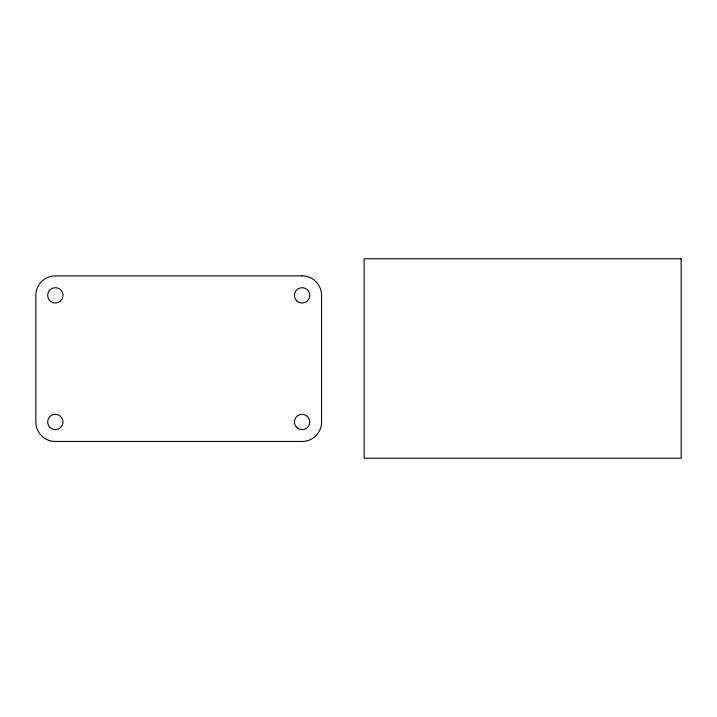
<?xml version="1.0" encoding="UTF-8"?>
<svg xmlns="http://www.w3.org/2000/svg" width="717" height="717" viewBox="0 0 717 717"><rect width="100%" height="100%" fill="white"/><g stroke="black" fill="none" stroke-linecap="round" stroke-linejoin="round"><path stroke-width="1.08" d="M681.15 258.792L364.128 258.792L364.128 458.208L681.15 458.208L681.15 258.792M302.099 275.875L55.334 275.875A19.484 19.484 0 0 0 35.85 295.35L35.85 421.981A19.484 19.484 0 0 0 55.334 441.466L302.099 441.466A19.484 19.484 0 0 0 321.583 421.981L321.583 295.35A19.484 19.484 0 0 0 302.099 275.875M297.188 427.879A7.672 7.672 0 0 0 309.654 423.29A7.672 7.672 0 0 0 299.455 414.784A7.672 7.672 0 0 0 297.188 427.879M296.865 300.961A7.672 7.672 0 0 0 309.574 297.08A7.672 7.672 0 0 0 299.858 288.019A7.672 7.672 0 0 0 296.865 300.961M50.271 301.122A7.672 7.672 0 0 0 62.854 296.856A7.672 7.672 0 0 0 52.87 288.091A7.672 7.672 0 0 0 50.271 301.122M49.912 427.404A7.672 7.672 0 0 0 62.737 423.971A7.672 7.672 0 0 0 53.345 414.578A7.672 7.672 0 0 0 49.912 427.404"/></g></svg>
